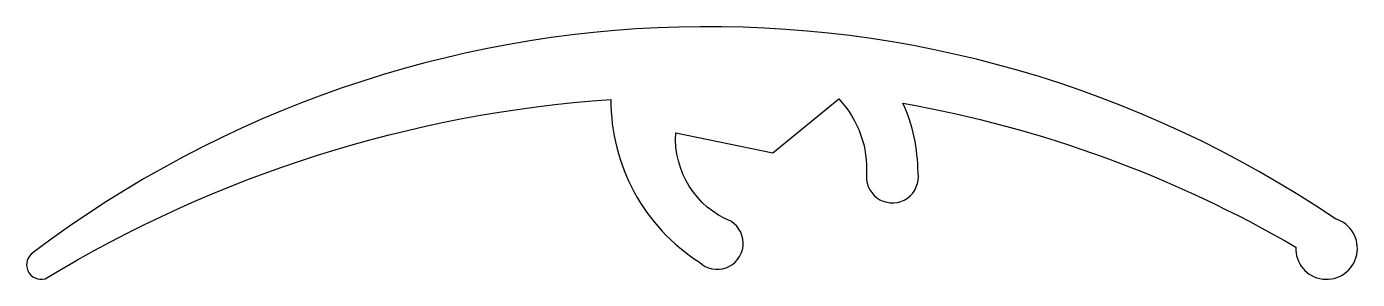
# Model space of a CAD drawing. Extents: x 155.7 to 196.7, y 230.7 to 238.5.
import ezdxf

# ---------------------------------------------------------------- set-up
doc = ezdxf.new("R2010")
doc.units = 0
doc.layers.get('0').update_dxf_attribs({"linetype": 'CONTINUOUS'})

msp = doc.modelspace()

# ---------------------------------------------------------------- linework, layer by layer
at = {"color": 0}
msp.add_lwpolyline([(181.572, 233.903, 1.108245), (183.161, 233.996, 0.104845), (182.698, 236.133, -0.08832), (194.799, 231.706, 2.045021), (196.02, 232.576, 0.319997), (155.903, 231.544, 0.860339), (156.27, 230.733, -0.119286), (173.698, 236.252, 0.256913), (176.426, 231.244, 1.097116), (177.41, 232.494, -0.323842), (175.698, 235.221), (178.691, 234.603), (180.72, 236.266, -0.209418)], format="xyb", close=True, dxfattribs=at)

doc.saveas('drawing.dxf')
